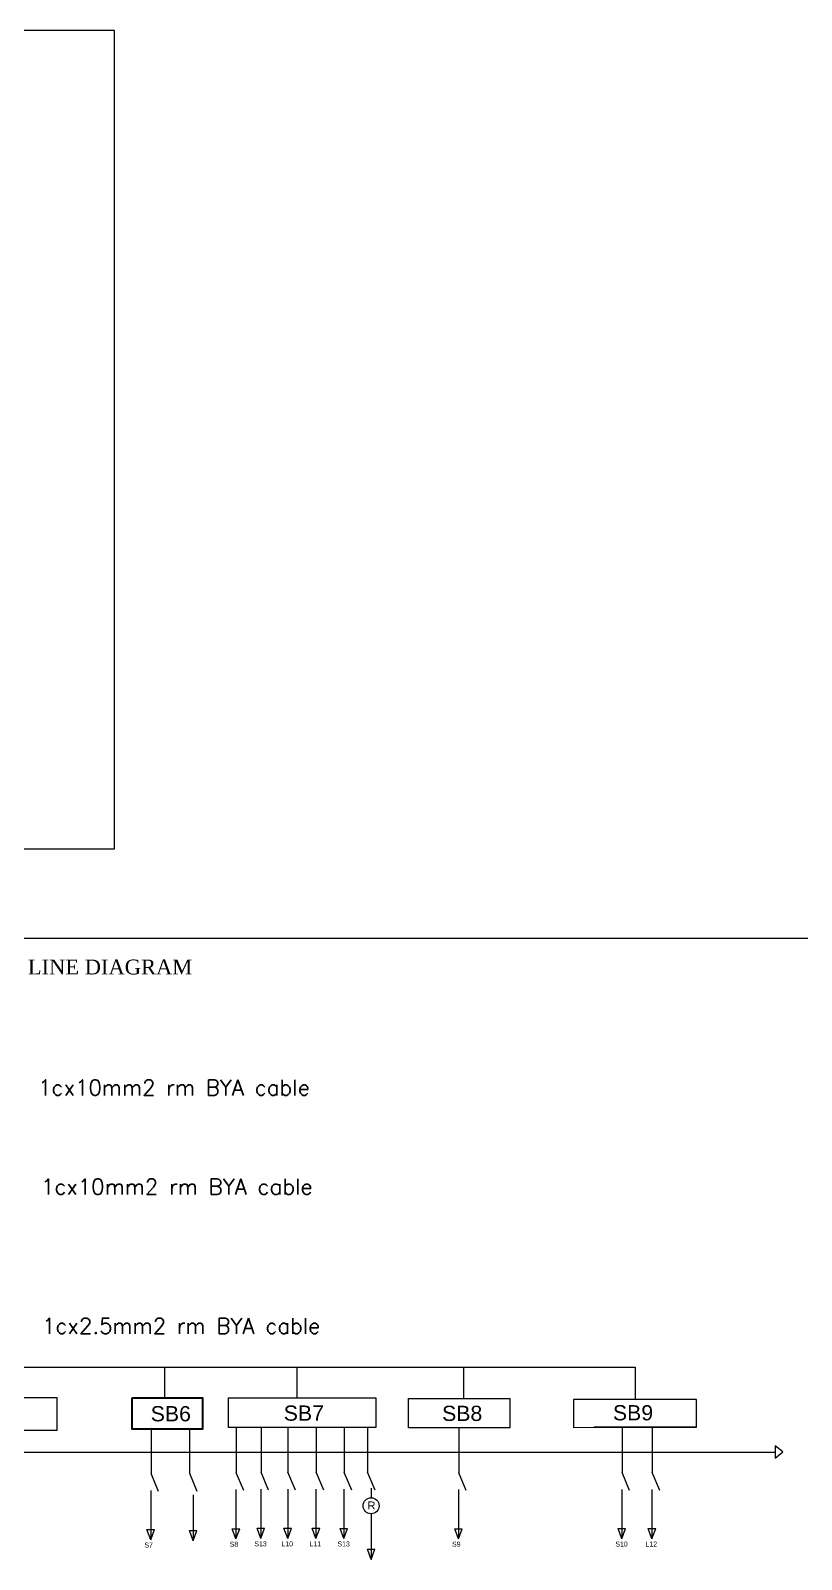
# Model space of a CAD drawing. Header units: inches. Extents: x 1052 to 8538, y 819 to 5894.
# Drawn here: x 6073 to 6707, y 2046 to 3304 of the extents above; entities that cross this region are included whole.
import ezdxf
from ezdxf.enums import TextEntityAlignment as Align

# ---------------------------------------------------------------- set-up
doc = ezdxf.new("R2010")
doc.units = ezdxf.units.IN
doc.header["$LTSCALE"] = 50
doc.header["$MEASUREMENT"] = 0
doc.layers.add('Layer2', color=210, linetype='Continuous')
doc.layers.add('T', color=7, linetype='Continuous')
doc.styles.add('ROMANS', font='romans.shx')
doc.styles.get("Standard").update_dxf_attribs({"font": 'arial.ttf'})

msp = doc.modelspace()

# ---------------------------------------------------------------- linework, layer by layer
for p, q in [((6141.9, 3304.3), (4992, 3304.3)), ((6141.9, 2630.7), (6141.9, 3304.3)), ((4992, 2630.7), (6141.9, 2630.7)), ((7247.3, 2557.1), (5307.3, 2557.1)), ((6014, 2204.1), (6570.4, 2204.1)), ((6183.2, 2204.1), (6183.2, 2178.8)), ((6292.2, 2204.1), (6292.2, 2179)), ((6429.1, 2204.1), (6429.1, 2178.4)), ((6570.4, 2204.1), (6570.4, 2177.4)), ((6620.9, 2177.4), (6519.9, 2177.4)), ((6519.9, 2177.4), (6519.9, 2154.5)), ((6620.9, 2154.8), (6620.9, 2177.4)), ((6519.9, 2154.5), (6536.4, 2154.8))]:
    msp.add_line(p, q)
at = {"ltscale": 5}
for p, q in [((6172.1, 2153.3), (6172.1, 2116.5)), ((6203.8, 2153.4), (6203.8, 2116.7)), ((6242.2, 2154), (6242.2, 2117.3)), ((6262.6, 2154.3), (6262.6, 2117.6)), ((6284.8, 2154.3), (6284.8, 2117.6)), ((6308, 2154.3), (6308, 2117.6)), ((6331, 2154.3), (6331, 2117.5)), ((6350.3, 2154.4), (6350.3, 2117.7)), ((6425.3, 2154), (6425.3, 2117.3)), ((6559.7, 2154.1), (6559.7, 2117.4)), ((6584.5, 2154.1), (6584.5, 2117.4)), ((6178.3, 2101.8), (6172.1, 2116.6)), ((6210.1, 2101.8), (6203.9, 2116.6)), ((6248.5, 2102.6), (6242.2, 2117.3)), ((6268.8, 2102.9), (6262.6, 2117.6)), ((6291, 2102.8), (6284.8, 2117.6)), ((6314.2, 2102.8), (6308, 2117.6)), ((6337.2, 2102.8), (6330.9, 2117.5)), ((6356.5, 2103), (6350.3, 2117.7)), ((6431.5, 2102.6), (6425.3, 2117.3)), ((6565.9, 2102.7), (6559.7, 2117.4)), ((6590.7, 2102.7), (6584.5, 2117.4)), ((6171.8, 2102.6), (6171.8, 2062.3)), ((6242, 2103.4), (6242, 2063.1)), ((6262.4, 2103.7), (6262.4, 2063.3)), ((6284.6, 2103.7), (6284.6, 2063.3)), ((6307.8, 2103.7), (6307.8, 2063.3)), ((6330.7, 2103.6), (6330.7, 2063.3)), ((6353.2, 2104.6), (6353.2, 2096.7)), ((6425.1, 2103.4), (6425.1, 2063.1)), ((6559.5, 2103.5), (6559.5, 2063.1)), ((6584.3, 2103.5), (6584.3, 2063.1)), ((6206.7, 2099), (6206.7, 2061.4)), ((6353.2, 2083.5), (6353.2, 2045.9)), ((6171.8, 2062.1), (6168.7, 2070.4)), ((6168.7, 2070.4), (6174.9, 2070.4)), ((6171.8, 2062.1), (6175, 2070.4)), ((6206.7, 2061.3), (6203.6, 2069.7)), ((6203.6, 2069.7), (6209.8, 2069.7)), ((6206.7, 2061.3), (6209.8, 2069.7)), ((6242, 2062.8), (6238.9, 2071.2)), ((6238.9, 2071.2), (6245.1, 2071.2)), ((6242, 2062.8), (6245.1, 2071.2)), ((6262.4, 2063.1), (6259.3, 2071.5)), ((6259.3, 2071.5), (6265.5, 2071.5)), ((6262.4, 2063.1), (6265.5, 2071.5)), ((6284.6, 2063.1), (6281.5, 2071.5)), ((6281.5, 2071.5), (6287.7, 2071.5)), ((6284.6, 2063.1), (6287.7, 2071.5)), ((6307.8, 2063.1), (6304.7, 2071.5)), ((6304.7, 2071.5), (6310.9, 2071.5)), ((6307.8, 2063.1), (6310.9, 2071.5)), ((6330.7, 2063), (6327.6, 2071.4)), ((6327.6, 2071.4), (6333.8, 2071.4)), ((6330.7, 2063), (6333.8, 2071.4)), ((6425.1, 2062.8), (6422, 2071.2)), ((6422, 2071.2), (6428.2, 2071.2)), ((6425.1, 2062.8), (6428.2, 2071.2)), ((6559.5, 2062.9), (6556.4, 2071.3)), ((6556.4, 2071.3), (6562.6, 2071.3)), ((6559.5, 2062.9), (6562.6, 2071.3)), ((6584.2, 2062.9), (6581.1, 2071.3)), ((6581.1, 2071.3), (6587.4, 2071.3)), ((6584.2, 2062.9), (6587.4, 2071.3)), ((6353.2, 2045.9), (6350.1, 2054.3)), ((6350.1, 2054.3), (6356.3, 2054.3)), ((6353.2, 2045.9), (6356.3, 2054.3))]:
    msp.add_line(p, q, dxfattribs=at)
for points in [[(5969.9, 2179.3), (6094.6, 2179.3), (6094.6, 2151.9), (5969.9, 2151.9)], [(6235.7, 2179), (6357, 2179), (6357, 2154.4), (6235.7, 2154.4)], [(6384.1, 2178.4), (6467.5, 2178.4), (6467.5, 2154.2), (6384.1, 2154.2)], [(6536.4, 2154.8), (6620.9, 2154.8), (6620.9, 2154.8), (6536.4, 2154.8)]]:
    msp.add_lwpolyline(points, close=True)
at = {"lineweight": 40}
msp.add_lwpolyline([(6156.6, 2178.8), (6214.4, 2178.8), (6214.4, 2153.2), (6156.6, 2153.2)], close=True, dxfattribs=at)
msp.add_circle((6353.2, 2090.1), 6.59)
at = {"layer": 'Layer2'}
for p, q in [((5367.5, 2134.3), (6685.6, 2134.3)), ((6692, 2134.4), (6685.6, 2139.3)), ((6685.6, 2139.3), (6685.6, 2134.3)), ((6685.6, 2129.3), (6692, 2134.4)), ((6685.6, 2134.3), (6685.6, 2129.3))]:
    msp.add_line(p, q, dxfattribs=at)

# ---------------------------------------------------------------- texts
at = {"ltscale": 5}
msp.add_text('R', height=6.59, dxfattribs=at).set_placement((6350.2, 2087))
at = {"lineweight": 40, "attachment_point": 1}
for s, width, gutter_width, insert, char_height in [('SB6', 55.729, 14.6, (6171.8, 2172.1), 12.53), ('SB7', 55.729, 14.6, (6281.3, 2172.6), 12.53), ('SB8', 55.729, 14.6, (6411.6, 2172.4), 12.53), ('SB9', 55.729, 14.6, (6552.2, 2172.9), 12.53), ('S7', 18.248, 4.78, (6166.6, 2059.8), 4.1), ('S8', 18.248, 4.78, (6236.8, 2060.5), 4.1), ('S13', 18.248, 4.78, (6257.1, 2060.8), 4.1), ('L10', 18.248, 4.78, (6279.4, 2060.8), 4.1), ('L11', 18.248, 4.78, (6302.5, 2060.8), 4.1), ('S13', 18.248, 4.78, (6325.5, 2060.7), 4.1), ('S9', 18.248, 4.78, (6419.8, 2060.5), 4.1), ('S10', 18.248, 4.78, (6554.2, 2060.6), 4.1), ('L12', 18.248, 4.78, (6579, 2060.6), 4.1)]:
    msp.add_mtext_dynamic_manual_height_columns(s, width=width, gutter_width=gutter_width, heights=[0], dxfattribs=dict(at, insert=insert, char_height=char_height))
at = {"layer": 'Layer2', "style": 'ROMANS'}
for s, p in [('1cx10mm2 rm BYA cable', (6079.2, 2434.3)), ('1cx10mm2 rm BYA cable', (6081.5, 2352.7)), ('1cx2.5mm2 rm BYA cable', (6082.4, 2238.1))]:
    msp.add_text(s, height=12.876, dxfattribs=at).set_placement(p, align=Align.MIDDLE_LEFT)
at = {"layer": 'T', "insert": (6028, 2527.2), "char_height": 12.264, "attachment_point": 7}
msp.add_mtext('{\\fTimes New Roman|b0|i0|c0|p18;ONE LINE DIAGRAM }', dxfattribs=at)

doc.saveas('drawing.dxf')
